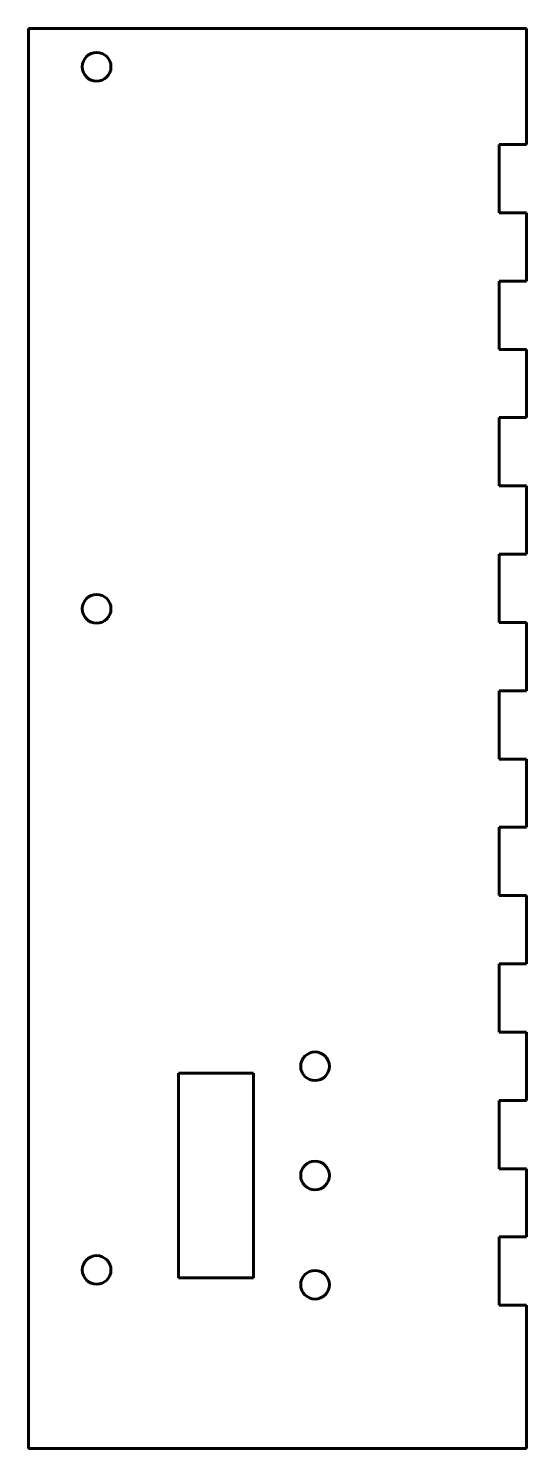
# Model space of a CAD drawing. Header units: millimetres. Extents: x -228 to -155, y 64 to 272.
import ezdxf

# ---------------------------------------------------------------- set-up
doc = ezdxf.new("R2010")
doc.units = ezdxf.units.MM
doc.linetypes.add('K5LT_BASIC', pattern=[0])
doc.layers.add('Системный слой', color=7, linetype='Continuous')

msp = doc.modelspace()

# ---------------------------------------------------------------- linework, layer by layer
at = {"layer": 'Системный слой', "color": 143, "linetype": 'K5LT_BASIC', "lineweight": 60, "true_color": 0x33acca}
for p, q in [((-154.66, 272.32), (-227.66, 272.32)), ((-227.66, 272.32), (-227.66, 64.32)), ((-154.66, 255.32), (-154.66, 272.32)), ((-158.66, 245.32), (-158.66, 255.32)), ((-158.66, 255.32), (-154.66, 255.32)), ((-154.66, 245.32), (-158.66, 245.32)), ((-154.66, 235.32), (-154.66, 245.32)), ((-158.66, 235.32), (-154.66, 235.32)), ((-158.66, 225.32), (-158.66, 235.32)), ((-154.66, 225.32), (-158.66, 225.32)), ((-154.66, 215.32), (-154.66, 225.32)), ((-158.66, 205.32), (-158.66, 215.32)), ((-158.66, 215.32), (-154.66, 215.32)), ((-154.66, 205.32), (-158.66, 205.32)), ((-154.66, 195.32), (-154.66, 205.32)), ((-158.66, 185.32), (-158.66, 195.32)), ((-158.66, 195.32), (-154.66, 195.32)), ((-154.66, 185.32), (-158.66, 185.32)), ((-154.66, 175.32), (-154.66, 185.32)), ((-158.66, 165.32), (-158.66, 175.32)), ((-158.66, 175.32), (-154.66, 175.32)), ((-154.66, 165.32), (-158.66, 165.32)), ((-154.66, 155.32), (-154.66, 165.32)), ((-158.66, 155.32), (-154.66, 155.32)), ((-158.66, 145.32), (-158.66, 155.32)), ((-154.66, 145.32), (-158.66, 145.32)), ((-154.66, 135.32), (-154.66, 145.32)), ((-158.66, 135.32), (-154.66, 135.32)), ((-158.66, 125.32), (-158.66, 135.32)), ((-154.66, 125.32), (-158.66, 125.32)), ((-154.66, 115.32), (-154.66, 125.32)), ((-205.66, 89.32), (-205.66, 119.32)), ((-205.66, 119.32), (-194.66, 119.32)), ((-194.66, 119.32), (-194.66, 89.32)), ((-158.66, 115.32), (-154.66, 115.32)), ((-158.66, 105.32), (-158.66, 115.32)), ((-154.66, 105.32), (-158.66, 105.32)), ((-154.66, 95.32), (-154.66, 105.32)), ((-158.66, 95.32), (-154.66, 95.32)), ((-158.66, 85.32), (-158.66, 95.32)), ((-194.66, 89.32), (-205.66, 89.32)), ((-154.66, 85.32), (-158.66, 85.32)), ((-154.66, 64.32), (-154.66, 85.32)), ((-154.66, 64.32), (-227.66, 64.32))]:
    msp.add_line(p, q, dxfattribs=at)
for centre in [(-217.66, 266.7), (-217.66, 187.32), (-185.66, 120.32), (-185.66, 104.32), (-217.66, 90.49), (-185.66, 88.32)]:
    msp.add_circle(centre, 2.1, dxfattribs=at)

doc.saveas('drawing.dxf')
